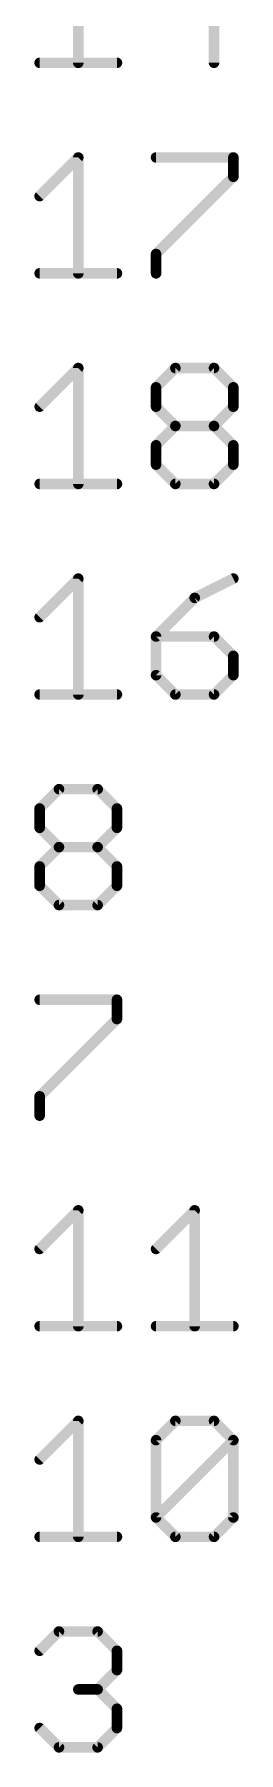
# Model space of a CAD drawing. Extents: x 0 to 388, y 0 to 261.
# Drawn here: x 101.4 to 103.86, y 187.2 to 207.92 of the extents above; entities that cross this region are included whole.
import ezdxf

# ---------------------------------------------------------------- set-up
doc = ezdxf.new("R2010")
doc.units = 0
doc.layers.add('95', color=251, linetype='CONTINUOUS')

msp = doc.modelspace()

# ---------------------------------------------------------------- linework, layer by layer
at = {"layer": '95', "const_width": 0.127}
for points in [[(101.9264, 208.9797), (101.9264, 207.5815)], [(103.5627, 207.5815), (103.5627, 208.9797)], [(101.4603, 207.5815), (102.3924, 207.5815)], [(101.4603, 205.9736), (101.9264, 206.4397)], [(101.9264, 206.4397), (101.9264, 205.0415)], [(102.8636, 206.4397), (103.7957, 206.4397)], [(103.7957, 206.4397), (103.7957, 206.2067)], [(103.7957, 206.2067), (102.8636, 205.2745)], [(102.8636, 205.2745), (102.8636, 205.0415)], [(101.4603, 205.0415), (102.3924, 205.0415)], [(101.4603, 203.4336), (101.9264, 203.8997)], [(101.9264, 203.8997), (101.9264, 202.5015)], [(102.8636, 203.6667), (103.0966, 203.8997)], [(103.0966, 203.8997), (103.5627, 203.8997)], [(103.5627, 203.8997), (103.7957, 203.6667)], [(102.8636, 203.4336), (102.8636, 203.6667)], [(103.7957, 203.6667), (103.7957, 203.4336)], [(103.0966, 203.2006), (102.8636, 203.4336)], [(103.7957, 203.4336), (103.5627, 203.2006)], [(102.8636, 202.9676), (103.0966, 203.2006)], [(103.0966, 203.2006), (103.5627, 203.2006)], [(103.5627, 203.2006), (103.7957, 202.9676)], [(102.8636, 202.7345), (102.8636, 202.9676)], [(103.7957, 202.9676), (103.7957, 202.7345)], [(103.0966, 202.5015), (102.8636, 202.7345)], [(103.7957, 202.7345), (103.5627, 202.5015)], [(101.4603, 202.5015), (102.3924, 202.5015)], [(103.5627, 202.5015), (103.0966, 202.5015)], [(101.4603, 200.8936), (101.9264, 201.3597)], [(101.9264, 201.3597), (101.9264, 199.9615)], [(103.7957, 201.3597), (103.3296, 201.1267)], [(103.3296, 201.1267), (102.8636, 200.6606)], [(102.8636, 200.6606), (102.8636, 200.1945)], [(103.5627, 200.6606), (102.8636, 200.6606)], [(103.7957, 200.4276), (103.5627, 200.6606)], [(103.7957, 200.1945), (103.7957, 200.4276)], [(102.8636, 200.1945), (103.0966, 199.9615)], [(103.5627, 199.9615), (103.7957, 200.1945)], [(101.4603, 199.9615), (102.3924, 199.9615)], [(103.0966, 199.9615), (103.5627, 199.9615)], [(101.4603, 198.5867), (101.6933, 198.8197)], [(101.6933, 198.8197), (102.1594, 198.8197)], [(102.1594, 198.8197), (102.3924, 198.5867)], [(101.4603, 198.3536), (101.4603, 198.5867)], [(102.3924, 198.5867), (102.3924, 198.3536)], [(101.6933, 198.1206), (101.4603, 198.3536)], [(102.3924, 198.3536), (102.1594, 198.1206)], [(101.4603, 197.8876), (101.6933, 198.1206)], [(101.6933, 198.1206), (102.1594, 198.1206)], [(102.1594, 198.1206), (102.3924, 197.8876)], [(101.4603, 197.6545), (101.4603, 197.8876)], [(102.3924, 197.8876), (102.3924, 197.6545)], [(101.6933, 197.4215), (101.4603, 197.6545)], [(102.3924, 197.6545), (102.1594, 197.4215)], [(102.1594, 197.4215), (101.6933, 197.4215)], [(101.4603, 196.2797), (102.3924, 196.2797)], [(102.3924, 196.2797), (102.3924, 196.0467)], [(102.3924, 196.0467), (101.4603, 195.1145)], [(101.4603, 195.1145), (101.4603, 194.8815)], [(101.4603, 193.2736), (101.9264, 193.7397)], [(101.9264, 193.7397), (101.9264, 192.3415)], [(102.8636, 193.2736), (103.3296, 193.7397)], [(103.3296, 193.7397), (103.3296, 192.3415)], [(101.4603, 192.3415), (102.3924, 192.3415)], [(102.8636, 192.3415), (103.7957, 192.3415)], [(101.4603, 190.7336), (101.9264, 191.1997)], [(101.9264, 191.1997), (101.9264, 189.8015)], [(102.8636, 190.9667), (103.0966, 191.1997)], [(103.0966, 191.1997), (103.5627, 191.1997)], [(103.5627, 191.1997), (103.7957, 190.9667)], [(102.8636, 190.0345), (102.8636, 190.9667)], [(102.8636, 190.0345), (103.7957, 190.9667)], [(103.7957, 190.9667), (103.7957, 190.0345)], [(103.0966, 189.8015), (102.8636, 190.0345)], [(103.7957, 190.0345), (103.5627, 189.8015)], [(101.4603, 189.8015), (102.3924, 189.8015)], [(103.5627, 189.8015), (103.0966, 189.8015)], [(101.4603, 188.4267), (101.6933, 188.6597)], [(101.6933, 188.6597), (102.1594, 188.6597)], [(102.1594, 188.6597), (102.3924, 188.4267)], [(102.3924, 188.4267), (102.3924, 188.1936)], [(102.3924, 188.1936), (102.1594, 187.9606)], [(102.1594, 187.9606), (101.9264, 187.9606)], [(102.1594, 187.9606), (102.3924, 187.7276)], [(102.3924, 187.7276), (102.3924, 187.4945)], [(101.6933, 187.2615), (101.4603, 187.4945)], [(102.3924, 187.4945), (102.1594, 187.2615)], [(102.1594, 187.2615), (101.6933, 187.2615)]]:
    msp.add_lwpolyline(points, dxfattribs=at)
at = {"layer": '95', "const_width": 0.0635}
for points in [[(101.4603, 207.6132, 1), (101.4603, 207.5498)], [(101.8946, 207.5815, 1), (101.9581, 207.5815)], [(102.3924, 207.5498, 1), (102.3924, 207.6132)], [(103.5309, 207.5815, 1), (103.5944, 207.5815)], [(101.9581, 206.4397, 1), (101.8946, 206.4397)], [(101.9488, 206.4172, 1), (101.9039, 206.4621)], [(102.8636, 206.4714, 1), (102.8636, 206.4079)], [(103.8275, 206.4397, 1), (103.764, 206.4397)], [(103.7957, 206.4079, 1), (103.7957, 206.4714)], [(103.764, 206.2067, 1), (103.8275, 206.2067)], [(103.8182, 206.1842, 1), (103.7733, 206.2291)], [(101.4378, 205.9961, 1), (101.4828, 205.9512)], [(102.8953, 205.2745, 1), (102.8318, 205.2745)], [(102.8411, 205.297, 1), (102.886, 205.2521)], [(101.4603, 205.0733, 1), (101.4603, 205.0098)], [(101.8946, 205.0415, 1), (101.9581, 205.0415)], [(102.3924, 205.0098, 1), (102.3924, 205.0733)], [(102.8318, 205.0415, 1), (102.8953, 205.0415)], [(101.9581, 203.8997, 1), (101.8946, 203.8997)], [(101.9488, 203.8772, 1), (101.9039, 203.9221)], [(103.0966, 203.9314, 1), (103.0966, 203.8679)], [(103.1191, 203.8772, 1), (103.0742, 203.9221)], [(103.5851, 203.9221, 1), (103.5402, 203.8772)], [(103.5627, 203.8679, 1), (103.5627, 203.9314)], [(102.8953, 203.6667, 1), (102.8318, 203.6667)], [(102.8411, 203.6891, 1), (102.886, 203.6442)], [(103.8275, 203.6667, 1), (103.764, 203.6667)], [(103.7733, 203.6442, 1), (103.8182, 203.6891)], [(101.4378, 203.4561, 1), (101.4828, 203.4112)], [(102.8318, 203.4336, 1), (102.8953, 203.4336)], [(102.886, 203.4561, 1), (102.8411, 203.4112)], [(103.764, 203.4336, 1), (103.8275, 203.4336)], [(103.8182, 203.4112, 1), (103.7733, 203.4561)], [(103.0966, 203.2323, 1), (103.0966, 203.1688)], [(103.1191, 203.1781, 1), (103.0742, 203.223)], [(103.0742, 203.1781, 1), (103.1191, 203.223)], [(103.5851, 203.223, 1), (103.5402, 203.1781)], [(103.5402, 203.223, 1), (103.5851, 203.1781)], [(103.5627, 203.1688, 1), (103.5627, 203.2323)], [(102.8953, 202.9676, 1), (102.8318, 202.9676)], [(102.8411, 202.99, 1), (102.886, 202.9451)], [(103.8275, 202.9676, 1), (103.764, 202.9676)], [(103.7733, 202.9451, 1), (103.8182, 202.99)], [(102.8318, 202.7345, 1), (102.8953, 202.7345)], [(102.886, 202.757, 1), (102.8411, 202.7121)], [(103.764, 202.7345, 1), (103.8275, 202.7345)], [(103.8182, 202.7121, 1), (103.7733, 202.757)], [(101.4603, 202.5333, 1), (101.4603, 202.4698)], [(101.8946, 202.5015, 1), (101.9581, 202.5015)], [(102.3924, 202.4698, 1), (102.3924, 202.5333)], [(103.0966, 202.5333, 1), (103.0966, 202.4698)], [(103.0742, 202.479, 1), (103.1191, 202.524)], [(103.5402, 202.524, 1), (103.5851, 202.479)], [(103.5627, 202.4698, 1), (103.5627, 202.5333)], [(101.9581, 201.3597, 1), (101.8946, 201.3597)], [(101.9488, 201.3372, 1), (101.9039, 201.3821)], [(103.8099, 201.3313, 1), (103.7815, 201.3881)], [(103.3154, 201.1551, 1), (103.3438, 201.0983)], [(103.3521, 201.1042, 1), (103.3072, 201.1491)], [(101.4378, 200.9161, 1), (101.4828, 200.8712)], [(102.8953, 200.6606, 1), (102.8318, 200.6606)], [(102.8636, 200.6923, 1), (102.8636, 200.6288)], [(102.8411, 200.683, 1), (102.886, 200.6381)], [(103.5851, 200.683, 1), (103.5402, 200.6381)], [(103.5627, 200.6288, 1), (103.5627, 200.6923)], [(103.8275, 200.4276, 1), (103.764, 200.4276)], [(103.7733, 200.4051, 1), (103.8182, 200.45)], [(102.8318, 200.1945, 1), (102.8953, 200.1945)], [(102.886, 200.217, 1), (102.8411, 200.1721)], [(103.764, 200.1945, 1), (103.8275, 200.1945)], [(103.8182, 200.1721, 1), (103.7733, 200.217)], [(101.4603, 199.9932, 1), (101.4603, 199.9298)], [(102.3924, 199.9298, 1), (102.3924, 199.9932)], [(103.0966, 199.9932, 1), (103.0966, 199.9298)], [(103.0742, 199.939, 1), (103.1191, 199.984)], [(103.5402, 199.984, 1), (103.5851, 199.939)], [(103.5627, 199.9298, 1), (103.5627, 199.9932)], [(101.8946, 199.9615, 1), (101.9581, 199.9615)], [(101.6933, 198.8514, 1), (101.6933, 198.7879)], [(101.7158, 198.7972, 1), (101.6709, 198.8421)], [(102.1818, 198.8421, 1), (102.1369, 198.7972)], [(102.1594, 198.7879, 1), (102.1594, 198.8514)], [(101.4378, 198.6091, 1), (101.4828, 198.5642)], [(101.4921, 198.5867, 1), (101.4286, 198.5867)], [(102.4242, 198.5867, 1), (102.3607, 198.5867)], [(102.37, 198.5642, 1), (102.4149, 198.6091)], [(101.4828, 198.3761, 1), (101.4378, 198.3312)], [(101.4286, 198.3536, 1), (101.4921, 198.3536)], [(102.3607, 198.3536, 1), (102.4242, 198.3536)], [(102.4149, 198.3312, 1), (102.37, 198.3761)], [(101.6933, 198.1523, 1), (101.6933, 198.0888)], [(101.7158, 198.0981, 1), (101.6709, 198.143)], [(101.6709, 198.0981, 1), (101.7158, 198.143)], [(102.1818, 198.143, 1), (102.1369, 198.0981)], [(102.1369, 198.143, 1), (102.1818, 198.0981)], [(102.1594, 198.0888, 1), (102.1594, 198.1523)], [(101.4378, 197.91, 1), (101.4828, 197.8651)], [(101.4921, 197.8876, 1), (101.4286, 197.8876)], [(102.4242, 197.8876, 1), (102.3607, 197.8876)], [(102.37, 197.8651, 1), (102.4149, 197.91)], [(101.4828, 197.677, 1), (101.4378, 197.6321)], [(101.4286, 197.6545, 1), (101.4921, 197.6545)], [(102.3607, 197.6545, 1), (102.4242, 197.6545)], [(102.4149, 197.6321, 1), (102.37, 197.677)], [(101.6933, 197.4532, 1), (101.6933, 197.3898)], [(101.6709, 197.399, 1), (101.7158, 197.444)], [(102.1369, 197.444, 1), (102.1818, 197.399)], [(102.1594, 197.3898, 1), (102.1594, 197.4532)], [(101.4603, 196.3114, 1), (101.4603, 196.2479)], [(102.4242, 196.2797, 1), (102.3607, 196.2797)], [(102.3924, 196.2479, 1), (102.3924, 196.3114)], [(102.3607, 196.0467, 1), (102.4242, 196.0467)], [(102.4149, 196.0242, 1), (102.37, 196.0691)], [(101.4378, 195.137, 1), (101.4828, 195.0921)], [(101.4921, 195.1145, 1), (101.4286, 195.1145)], [(101.4286, 194.8815, 1), (101.4921, 194.8815)], [(101.9581, 193.7397, 1), (101.8946, 193.7397)], [(101.9488, 193.7172, 1), (101.9039, 193.7621)], [(103.3614, 193.7397, 1), (103.2979, 193.7397)], [(103.3521, 193.7172, 1), (103.3072, 193.7621)], [(101.4378, 193.2961, 1), (101.4828, 193.2512)], [(102.8411, 193.2961, 1), (102.886, 193.2512)], [(101.4603, 192.3732, 1), (101.4603, 192.3098)], [(101.8946, 192.3415, 1), (101.9581, 192.3415)], [(102.3924, 192.3098, 1), (102.3924, 192.3732)], [(102.8636, 192.3732, 1), (102.8636, 192.3098)], [(103.2979, 192.3415, 1), (103.3614, 192.3415)], [(103.7957, 192.3098, 1), (103.7957, 192.3732)], [(101.9581, 191.1997, 1), (101.8946, 191.1997)], [(101.9488, 191.1772, 1), (101.9039, 191.2221)], [(103.0966, 191.2314, 1), (103.0966, 191.1679)], [(103.1191, 191.1772, 1), (103.0742, 191.2221)], [(103.5851, 191.2221, 1), (103.5402, 191.1772)], [(103.5627, 191.1679, 1), (103.5627, 191.2314)], [(102.8953, 190.9667, 1), (102.8318, 190.9667)], [(102.8411, 190.9891, 1), (102.886, 190.9442)], [(103.8275, 190.9667, 1), (103.764, 190.9667)], [(103.8182, 190.9442, 1), (103.7733, 190.9891)], [(103.7733, 190.9442, 1), (103.8182, 190.9891)], [(101.4378, 190.7561, 1), (101.4828, 190.7112)], [(102.8318, 190.0345, 1), (102.8953, 190.0345)], [(102.886, 190.057, 1), (102.8411, 190.0121)], [(102.8411, 190.057, 1), (102.886, 190.0121)], [(103.764, 190.0345, 1), (103.8275, 190.0345)], [(103.8182, 190.0121, 1), (103.7733, 190.057)], [(101.4603, 189.8332, 1), (101.4603, 189.7698)], [(102.3924, 189.7698, 1), (102.3924, 189.8332)], [(103.0966, 189.8332, 1), (103.0966, 189.7698)], [(103.0742, 189.779, 1), (103.1191, 189.824)], [(103.5402, 189.824, 1), (103.5851, 189.779)], [(103.5627, 189.7698, 1), (103.5627, 189.8332)], [(101.8946, 189.8015, 1), (101.9581, 189.8015)], [(101.6933, 188.6914, 1), (101.6933, 188.6279)], [(101.7158, 188.6372, 1), (101.6709, 188.6821)], [(102.1818, 188.6821, 1), (102.1369, 188.6372)], [(102.1594, 188.6279, 1), (102.1594, 188.6914)], [(101.4378, 188.4491, 1), (101.4828, 188.4042)], [(102.4242, 188.4267, 1), (102.3607, 188.4267)], [(102.37, 188.4042, 1), (102.4149, 188.4491)], [(102.3607, 188.1936, 1), (102.4242, 188.1936)], [(102.4149, 188.1712, 1), (102.37, 188.2161)], [(101.9264, 187.9923, 1), (101.9264, 187.9288)], [(102.1818, 187.983, 1), (102.1369, 187.9381)], [(102.1369, 187.983, 1), (102.1818, 187.9381)], [(102.1594, 187.9288, 1), (102.1594, 187.9923)], [(102.4242, 187.7276, 1), (102.3607, 187.7276)], [(102.37, 187.7051, 1), (102.4149, 187.75)], [(101.4828, 187.517, 1), (101.4378, 187.4721)], [(102.3607, 187.4945, 1), (102.4242, 187.4945)], [(102.4149, 187.4721, 1), (102.37, 187.517)], [(101.6933, 187.2933, 1), (101.6933, 187.2298)], [(101.6709, 187.239, 1), (101.7158, 187.284)], [(102.1369, 187.284, 1), (102.1818, 187.239)], [(102.1594, 187.2298, 1), (102.1594, 187.2933)]]:
    msp.add_lwpolyline(points, format="xyb", dxfattribs=at)

doc.saveas('drawing.dxf')
